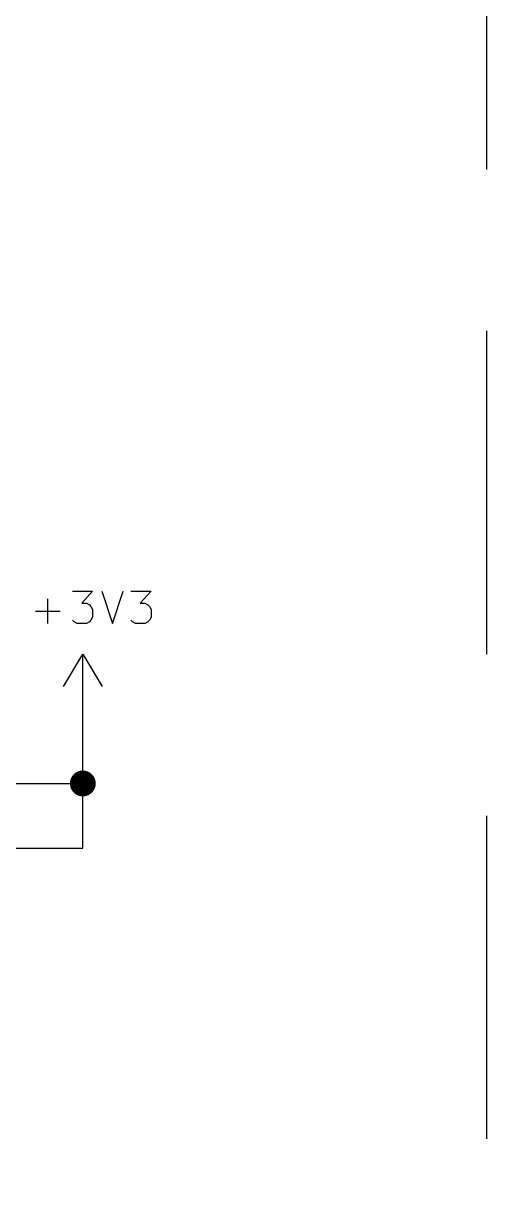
# Model space of a CAD drawing. Extents: x 0.4 to 16.1, y -11.3 to -0.4.
# Drawn here: x 11.083 to 11.8, y -8.566 to -6.774 of the extents above; entities that cross this region are included whole.
import ezdxf

# ---------------------------------------------------------------- set-up
doc = ezdxf.new("R2010")
doc.units = 0
doc.header["$MEASUREMENT"] = 0
doc.linetypes.add('DASHED', pattern=[0.75, 0.5, -0.25])
for name, color, linetype in [('BLUE3', 171, 'CONTINUOUS'), ('CYAN2', 4, 'CONTINUOUS'), ('GREEN2', 3, 'CONTINUOUS'), ('RED2', 1, 'CONTINUOUS')]:
    doc.layers.add(name, color=color, linetype=linetype)

msp = doc.modelspace()

# ---------------------------------------------------------------- linework, layer by layer
at = {"layer": 'BLUE3', "linetype": 'DASHED'}
msp.add_line((11.8, -10), (11.8, -0.45), dxfattribs=at)
at = {"layer": 'CYAN2', "linetype": 'CONTINUOUS'}
for p, q in [((11.159, -7.6523), (11.19, -7.6523)), ((11.19, -7.6523), (11.1733, -7.67135)), ((11.2043, -7.6523), (11.2209, -7.7023)), ((11.2209, -7.7023), (11.2376, -7.6523)), ((11.2495, -7.6523), (11.2805, -7.6523)), ((11.2805, -7.6523), (11.2638, -7.67135)), ((11.1209, -7.7023), (11.1209, -7.66421)), ((11.1733, -7.67135), (11.1805, -7.67135)), ((11.1805, -7.67135), (11.1852, -7.67373)), ((11.2638, -7.67135), (11.2709, -7.67135)), ((11.2709, -7.67135), (11.2757, -7.67373)), ((11.1019, -7.68326), (11.14, -7.68326)), ((11.1852, -7.67373), (11.1876, -7.67611)), ((11.1876, -7.67611), (11.19, -7.68087)), ((11.19, -7.68087), (11.19, -7.69278)), ((11.2757, -7.67373), (11.2781, -7.67611)), ((11.2781, -7.67611), (11.2805, -7.68087)), ((11.2805, -7.68087), (11.2805, -7.69278)), ((11.1614, -7.69992), (11.159, -7.69754)), ((11.1662, -7.7023), (11.1614, -7.69992)), ((11.1805, -7.7023), (11.1662, -7.7023)), ((11.1852, -7.69992), (11.1805, -7.7023)), ((11.1876, -7.69754), (11.1852, -7.69992)), ((11.19, -7.69278), (11.1876, -7.69754)), ((11.2519, -7.69992), (11.2495, -7.69754)), ((11.2567, -7.7023), (11.2519, -7.69992)), ((11.2709, -7.7023), (11.2567, -7.7023)), ((11.2757, -7.69992), (11.2709, -7.7023)), ((11.2781, -7.69754), (11.2757, -7.69992)), ((11.2805, -7.69278), (11.2781, -7.69754))]:
    msp.add_line(p, q, dxfattribs=at)
at = {"layer": 'GREEN2', "linetype": 'CONTINUOUS'}
for p, q in [((11.175, -7.95), (11.175, -7.85)), ((10.7, -7.95), (11.175, -7.95)), ((11.175, -8.05), (11.175, -7.95)), ((10.7, -8.05), (11.175, -8.05))]:
    msp.add_line(p, q, dxfattribs=at)
at = {"layer": 'GREEN2', "const_width": 0.02}
msp.add_lwpolyline([(11.165, -7.95, 1), (11.185, -7.95, 1)], format="xyb", close=True, dxfattribs=at)
at = {"layer": 'RED2', "linetype": 'CONTINUOUS'}
for p, q in [((11.145, -7.8), (11.175, -7.75)), ((11.175, -7.85), (11.175, -7.75)), ((11.175, -7.75), (11.205, -7.8))]:
    msp.add_line(p, q, dxfattribs=at)

doc.saveas('drawing.dxf')
